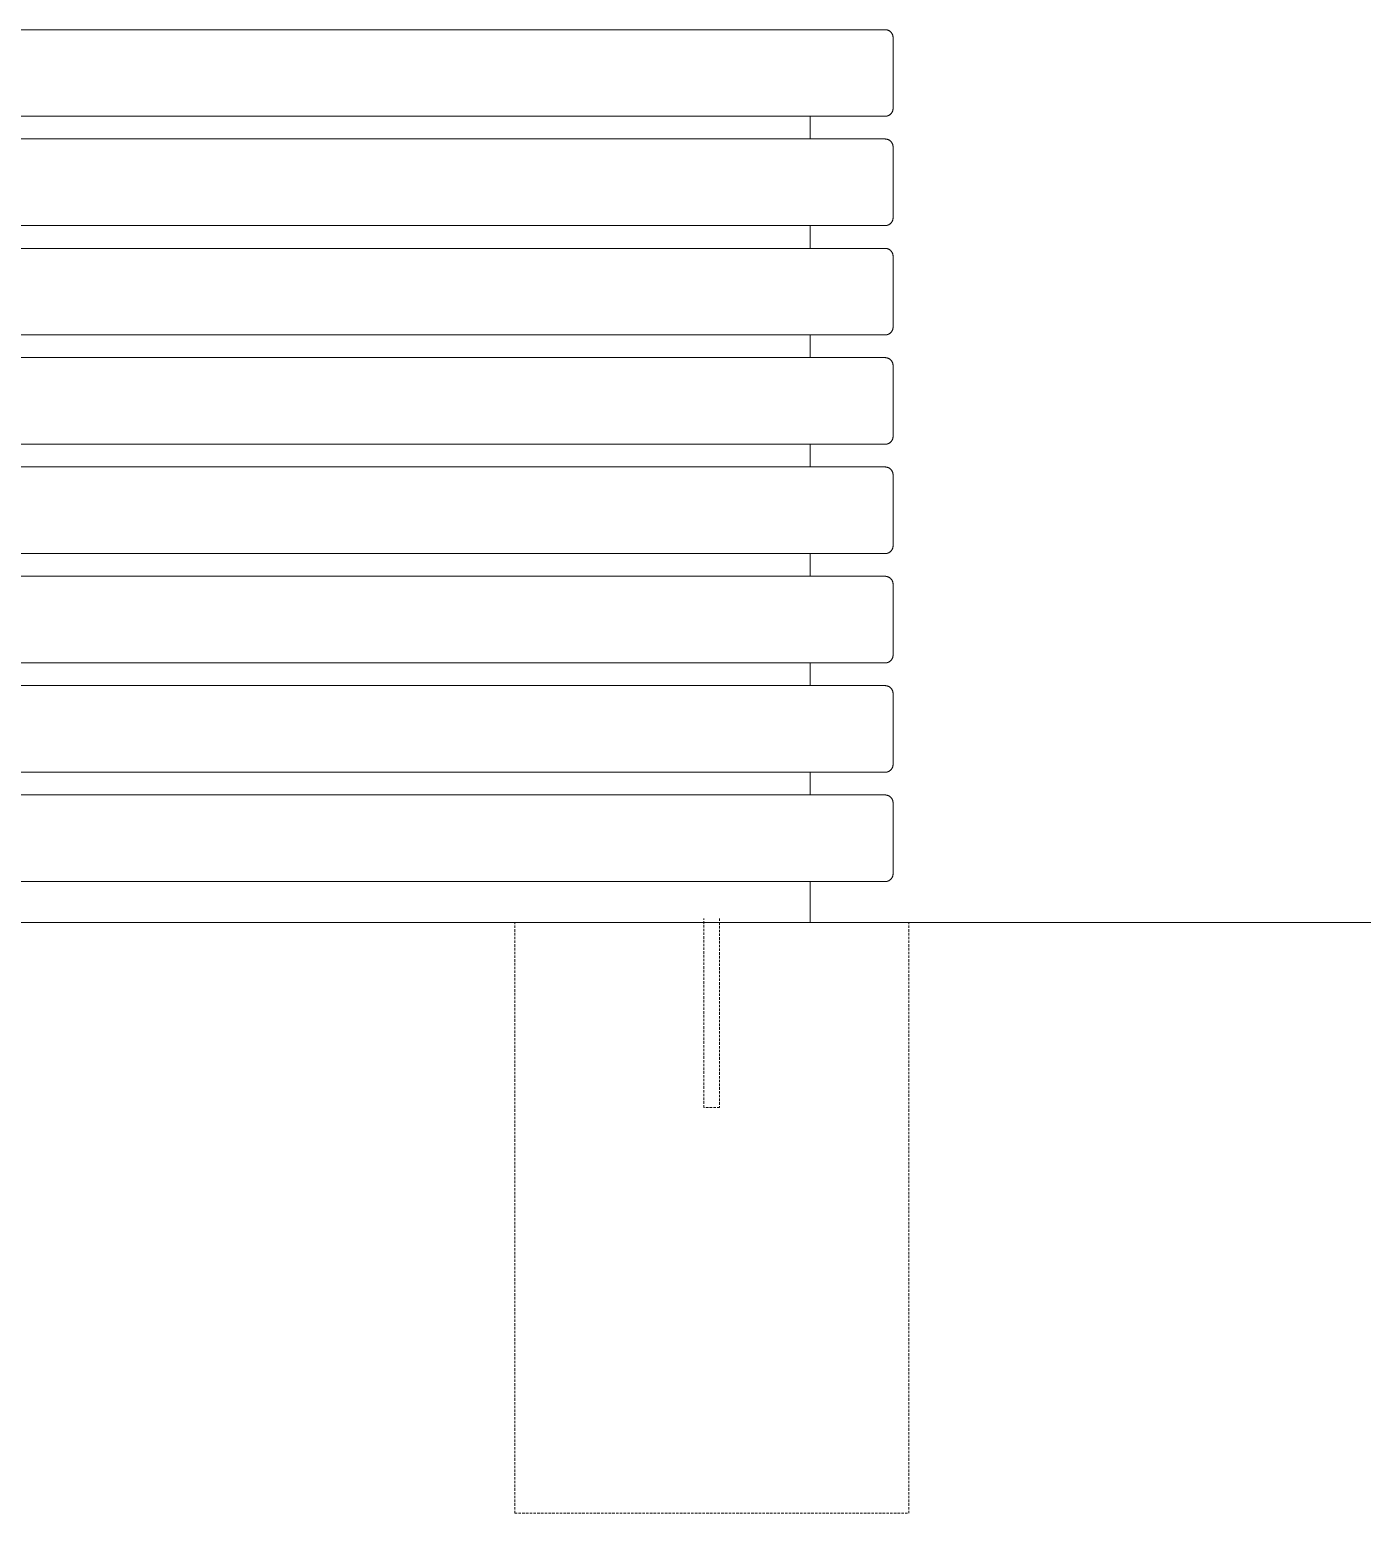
# Model space of a CAD drawing. Header units: millimetres. Extents: x -119 to 3638, y -51 to 1798.
# Drawn here: x 557 to 1233, y 1028 to 1781 of the extents above; entities that cross this region are included whole.
import ezdxf

# ---------------------------------------------------------------- set-up
doc = ezdxf.new("R2010")
doc.units = ezdxf.units.MM
doc.linetypes.add('HIDDEN', pattern=[1.905, 1.27, -0.635])
doc.layers.add('ZANO_R', color=7, linetype='Continuous', lineweight=0)
doc.layers.add('ZANO_R_przerywana', color=7, linetype='HIDDEN', lineweight=0)

msp = doc.modelspace()

# ---------------------------------------------------------------- linework, layer by layer
at = {"layer": 'ZANO_R'}
for p, q in [((-0.79, 1781.13), (991.21, 1781.13)), ((991.21, 1781.13), (991.35, 1781.13)), ((991.35, 1781.13), (991.48, 1781.12)), ((991.48, 1781.12), (991.62, 1781.11)), ((991.62, 1781.11), (991.76, 1781.09)), ((991.76, 1781.09), (991.89, 1781.07)), ((991.89, 1781.07), (992.02, 1781.05)), ((992.02, 1781.05), (992.16, 1781.02)), ((992.16, 1781.02), (992.29, 1780.98)), ((992.29, 1780.98), (992.42, 1780.94)), ((992.42, 1780.94), (992.55, 1780.9)), ((992.55, 1780.9), (992.68, 1780.85)), ((992.68, 1780.85), (992.8, 1780.8)), ((992.8, 1780.8), (992.93, 1780.74)), ((992.93, 1780.74), (993.05, 1780.68)), ((993.05, 1780.68), (993.17, 1780.62)), ((993.17, 1780.62), (993.29, 1780.55)), ((993.29, 1780.55), (993.4, 1780.47)), ((993.4, 1780.47), (993.52, 1780.4)), ((993.52, 1780.4), (993.63, 1780.32)), ((993.63, 1780.32), (993.73, 1780.23)), ((993.73, 1780.23), (993.84, 1780.14)), ((993.84, 1780.14), (993.94, 1780.05)), ((993.94, 1780.05), (994.04, 1779.96)), ((994.04, 1779.96), (994.13, 1779.86)), ((994.13, 1779.86), (994.23, 1779.76)), ((994.23, 1779.76), (994.31, 1779.65)), ((994.31, 1779.65), (994.4, 1779.55)), ((994.4, 1779.55), (994.48, 1779.44)), ((994.48, 1779.44), (994.56, 1779.32)), ((994.56, 1779.32), (994.63, 1779.21)), ((994.63, 1779.21), (994.7, 1779.09)), ((994.7, 1779.09), (994.76, 1778.97)), ((994.76, 1778.97), (994.82, 1778.85)), ((994.82, 1778.85), (994.88, 1778.72)), ((994.88, 1778.72), (994.93, 1778.6)), ((994.93, 1778.6), (994.98, 1778.47)), ((994.98, 1778.47), (995.02, 1778.34)), ((995.02, 1778.34), (995.06, 1778.21)), ((995.06, 1778.21), (995.1, 1778.08)), ((995.1, 1778.08), (995.13, 1777.94)), ((995.13, 1777.94), (995.15, 1777.81)), ((995.15, 1777.81), (995.17, 1777.67)), ((995.17, 1777.67), (995.19, 1777.54)), ((995.19, 1777.54), (995.2, 1777.4)), ((995.2, 1777.4), (995.21, 1777.27)), ((995.21, 1777.27), (995.21, 1777.13)), ((995.21, 1772.88), (995.21, 1777.13)), ((995.21, 1741.16), (995.21, 1772.88)), ((995.02, 1739.95), (994.98, 1739.82)), ((995.06, 1740.08), (995.02, 1739.95)), ((995.1, 1740.21), (995.06, 1740.08)), ((995.13, 1740.35), (995.1, 1740.21)), ((995.15, 1740.48), (995.13, 1740.35)), ((995.17, 1740.62), (995.15, 1740.48)), ((995.19, 1740.75), (995.17, 1740.62)), ((995.2, 1740.89), (995.19, 1740.75)), ((995.21, 1741.02), (995.2, 1740.89)), ((995.21, 1741.16), (995.21, 1741.02)), ((991.21, 1737.16), (-0.79, 1737.16)), ((953.21, 1725.63), (953.21, 1737.16)), ((991.35, 1737.16), (991.21, 1737.16)), ((991.48, 1737.17), (991.35, 1737.16)), ((991.62, 1737.18), (991.48, 1737.17)), ((991.76, 1737.2), (991.62, 1737.18)), ((991.89, 1737.22), (991.76, 1737.2)), ((992.02, 1737.24), (991.89, 1737.22)), ((992.16, 1737.27), (992.02, 1737.24)), ((992.29, 1737.31), (992.16, 1737.27)), ((992.42, 1737.35), (992.29, 1737.31)), ((992.55, 1737.39), (992.42, 1737.35)), ((992.68, 1737.44), (992.55, 1737.39)), ((992.8, 1737.49), (992.68, 1737.44)), ((992.93, 1737.55), (992.8, 1737.49)), ((993.05, 1737.61), (992.93, 1737.55)), ((993.17, 1737.67), (993.05, 1737.61)), ((993.29, 1737.74), (993.17, 1737.67)), ((993.4, 1737.82), (993.29, 1737.74)), ((993.52, 1737.89), (993.4, 1737.82)), ((993.63, 1737.97), (993.52, 1737.89)), ((993.73, 1738.06), (993.63, 1737.97)), ((993.84, 1738.14), (993.73, 1738.06)), ((993.94, 1738.24), (993.84, 1738.14)), ((994.04, 1738.33), (993.94, 1738.24)), ((994.13, 1738.43), (994.04, 1738.33)), ((994.23, 1738.53), (994.13, 1738.43)), ((994.31, 1738.64), (994.23, 1738.53)), ((994.4, 1738.74), (994.31, 1738.64)), ((994.48, 1738.85), (994.4, 1738.74)), ((994.56, 1738.97), (994.48, 1738.85)), ((994.63, 1739.08), (994.56, 1738.97)), ((994.7, 1739.2), (994.63, 1739.08)), ((994.76, 1739.32), (994.7, 1739.2)), ((994.82, 1739.44), (994.76, 1739.32)), ((994.88, 1739.57), (994.82, 1739.44)), ((994.93, 1739.69), (994.88, 1739.57)), ((994.98, 1739.82), (994.93, 1739.69)), ((-0.79, 1725.63), (991.21, 1725.63)), ((991.21, 1725.63), (991.35, 1725.62)), ((991.35, 1725.62), (991.48, 1725.62)), ((991.48, 1725.62), (991.62, 1725.61)), ((991.62, 1725.61), (991.76, 1725.59)), ((991.76, 1725.59), (991.89, 1725.57)), ((991.89, 1725.57), (992.02, 1725.54)), ((992.02, 1725.54), (992.16, 1725.51)), ((992.16, 1725.51), (992.29, 1725.48)), ((992.29, 1725.48), (992.42, 1725.44)), ((992.42, 1725.44), (992.55, 1725.4)), ((992.55, 1725.4), (992.68, 1725.35)), ((992.68, 1725.35), (992.8, 1725.3)), ((992.8, 1725.3), (992.93, 1725.24)), ((992.93, 1725.24), (993.05, 1725.18)), ((993.05, 1725.18), (993.17, 1725.11)), ((993.17, 1725.11), (993.29, 1725.04)), ((993.29, 1725.04), (993.4, 1724.97)), ((993.4, 1724.97), (993.52, 1724.9)), ((993.52, 1724.9), (993.63, 1724.81)), ((993.63, 1724.81), (993.73, 1724.73)), ((993.73, 1724.73), (993.84, 1724.64)), ((993.84, 1724.64), (993.94, 1724.55)), ((993.94, 1724.55), (994.04, 1724.46)), ((994.04, 1724.46), (994.13, 1724.36)), ((994.13, 1724.36), (994.23, 1724.26)), ((994.23, 1724.26), (994.31, 1724.15)), ((994.31, 1724.15), (994.4, 1724.04)), ((994.4, 1724.04), (994.48, 1723.93)), ((994.48, 1723.93), (994.56, 1723.82)), ((994.56, 1723.82), (994.63, 1723.71)), ((994.63, 1723.71), (994.7, 1723.59)), ((994.7, 1723.59), (994.76, 1723.47)), ((994.76, 1723.47), (994.82, 1723.35)), ((994.82, 1723.35), (994.88, 1723.22)), ((994.88, 1723.22), (994.93, 1723.09)), ((994.93, 1723.09), (994.98, 1722.97)), ((994.98, 1722.97), (995.02, 1722.84)), ((995.02, 1722.84), (995.06, 1722.71)), ((995.06, 1722.71), (995.1, 1722.57)), ((995.1, 1722.57), (995.13, 1722.44)), ((995.13, 1722.44), (995.15, 1722.31)), ((995.15, 1722.31), (995.17, 1722.17)), ((995.17, 1722.17), (995.19, 1722.04)), ((995.19, 1722.04), (995.2, 1721.9)), ((995.2, 1721.9), (995.21, 1721.76)), ((995.21, 1721.76), (995.21, 1721.63)), ((995.21, 1717.37), (995.21, 1721.63)), ((995.21, 1685.66), (995.21, 1717.37)), ((991.21, 1681.66), (-0.79, 1681.66)), ((953.21, 1670.12), (953.21, 1681.66)), ((991.35, 1681.66), (991.21, 1681.66)), ((991.48, 1681.67), (991.35, 1681.66)), ((991.62, 1681.68), (991.48, 1681.67)), ((991.76, 1681.69), (991.62, 1681.68)), ((991.89, 1681.72), (991.76, 1681.69)), ((992.02, 1681.74), (991.89, 1681.72)), ((992.16, 1681.77), (992.02, 1681.74)), ((992.29, 1681.81), (992.16, 1681.77)), ((992.42, 1681.84), (992.29, 1681.81)), ((992.55, 1681.89), (992.42, 1681.84)), ((992.68, 1681.94), (992.55, 1681.89)), ((992.8, 1681.99), (992.68, 1681.94)), ((992.93, 1682.04), (992.8, 1681.99)), ((993.05, 1682.11), (992.93, 1682.04)), ((993.17, 1682.17), (993.05, 1682.11)), ((993.29, 1682.24), (993.17, 1682.17)), ((993.4, 1682.31), (993.29, 1682.24)), ((993.52, 1682.39), (993.4, 1682.31)), ((993.63, 1682.47), (993.52, 1682.39)), ((993.73, 1682.55), (993.63, 1682.47)), ((993.84, 1682.64), (993.73, 1682.55)), ((993.94, 1682.73), (993.84, 1682.64)), ((994.04, 1682.83), (993.94, 1682.73)), ((994.13, 1682.93), (994.04, 1682.83)), ((994.23, 1683.03), (994.13, 1682.93)), ((994.31, 1683.13), (994.23, 1683.03)), ((994.4, 1683.24), (994.31, 1683.13)), ((994.48, 1683.35), (994.4, 1683.24)), ((994.56, 1683.46), (994.48, 1683.35)), ((994.63, 1683.58), (994.56, 1683.46)), ((994.7, 1683.7), (994.63, 1683.58)), ((994.76, 1683.82), (994.7, 1683.7)), ((994.82, 1683.94), (994.76, 1683.82)), ((994.88, 1684.06), (994.82, 1683.94)), ((994.93, 1684.19), (994.88, 1684.06)), ((994.98, 1684.32), (994.93, 1684.19)), ((995.02, 1684.45), (994.98, 1684.32)), ((995.06, 1684.58), (995.02, 1684.45)), ((995.1, 1684.71), (995.06, 1684.58)), ((995.13, 1684.84), (995.1, 1684.71)), ((995.15, 1684.98), (995.13, 1684.84)), ((995.17, 1685.11), (995.15, 1684.98)), ((995.19, 1685.25), (995.17, 1685.11)), ((995.2, 1685.38), (995.19, 1685.25)), ((995.21, 1685.52), (995.2, 1685.38)), ((995.21, 1685.66), (995.21, 1685.52)), ((-0.79, 1670.12), (991.21, 1670.12)), ((991.21, 1670.12), (991.35, 1670.12)), ((991.35, 1670.12), (991.48, 1670.12)), ((991.48, 1670.12), (991.62, 1670.1)), ((991.62, 1670.1), (991.76, 1670.09)), ((991.76, 1670.09), (991.89, 1670.07)), ((991.89, 1670.07), (992.02, 1670.04)), ((992.02, 1670.04), (992.16, 1670.01)), ((992.16, 1670.01), (992.29, 1669.98)), ((992.29, 1669.98), (992.42, 1669.94)), ((992.42, 1669.94), (992.55, 1669.89)), ((992.55, 1669.89), (992.68, 1669.85)), ((992.68, 1669.85), (992.8, 1669.79)), ((992.8, 1669.79), (992.93, 1669.74)), ((992.93, 1669.74), (993.05, 1669.68)), ((993.05, 1669.68), (993.17, 1669.61)), ((993.17, 1669.61), (993.29, 1669.54)), ((993.29, 1669.54), (993.4, 1669.47)), ((993.4, 1669.47), (993.52, 1669.39)), ((993.52, 1669.39), (993.63, 1669.31)), ((993.63, 1669.31), (993.73, 1669.23)), ((993.73, 1669.23), (993.84, 1669.14)), ((993.84, 1669.14), (993.94, 1669.05)), ((993.94, 1669.05), (994.04, 1668.95)), ((994.04, 1668.95), (994.13, 1668.85)), ((994.13, 1668.85), (994.23, 1668.75)), ((994.23, 1668.75), (994.31, 1668.65)), ((994.31, 1668.65), (994.4, 1668.54)), ((994.4, 1668.54), (994.48, 1668.43)), ((994.48, 1668.43), (994.56, 1668.32)), ((994.56, 1668.32), (994.63, 1668.2)), ((994.63, 1668.2), (994.7, 1668.08)), ((994.7, 1668.08), (994.76, 1667.96)), ((994.76, 1667.96), (994.82, 1667.84)), ((994.82, 1667.84), (994.88, 1667.72)), ((994.88, 1667.72), (994.93, 1667.59)), ((994.93, 1667.59), (994.98, 1667.46)), ((994.98, 1667.46), (995.02, 1667.33)), ((995.02, 1667.33), (995.06, 1667.2)), ((995.06, 1667.2), (995.1, 1667.07)), ((995.1, 1667.07), (995.13, 1666.94)), ((995.13, 1666.94), (995.15, 1666.8)), ((995.15, 1666.8), (995.17, 1666.67)), ((995.17, 1666.67), (995.19, 1666.53)), ((995.19, 1666.53), (995.2, 1666.4)), ((995.2, 1666.4), (995.21, 1666.26)), ((995.21, 1666.26), (995.21, 1666.12)), ((995.21, 1661.87), (995.21, 1666.12)), ((995.21, 1630.15), (995.21, 1661.87)), ((993.63, 1626.97), (993.52, 1626.89)), ((993.73, 1627.05), (993.63, 1626.97)), ((993.84, 1627.14), (993.73, 1627.05)), ((993.94, 1627.23), (993.84, 1627.14)), ((994.04, 1627.33), (993.94, 1627.23)), ((994.13, 1627.42), (994.04, 1627.33)), ((994.23, 1627.53), (994.13, 1627.42)), ((994.31, 1627.63), (994.23, 1627.53)), ((994.4, 1627.74), (994.31, 1627.63)), ((994.48, 1627.85), (994.4, 1627.74)), ((994.56, 1627.96), (994.48, 1627.85)), ((994.63, 1628.08), (994.56, 1627.96)), ((994.7, 1628.19), (994.63, 1628.08)), ((994.76, 1628.31), (994.7, 1628.19)), ((994.82, 1628.44), (994.76, 1628.31)), ((994.88, 1628.56), (994.82, 1628.44)), ((994.93, 1628.69), (994.88, 1628.56)), ((994.98, 1628.81), (994.93, 1628.69)), ((995.02, 1628.94), (994.98, 1628.81)), ((995.06, 1629.07), (995.02, 1628.94)), ((995.1, 1629.21), (995.06, 1629.07)), ((995.13, 1629.34), (995.1, 1629.21)), ((995.15, 1629.47), (995.13, 1629.34)), ((995.17, 1629.61), (995.15, 1629.47)), ((995.19, 1629.75), (995.17, 1629.61)), ((995.2, 1629.88), (995.19, 1629.75)), ((995.21, 1630.02), (995.2, 1629.88)), ((995.21, 1630.15), (995.21, 1630.02)), ((991.21, 1626.15), (-0.79, 1626.15)), ((953.21, 1614.62), (953.21, 1626.15)), ((991.35, 1626.16), (991.21, 1626.15)), ((991.48, 1626.16), (991.35, 1626.16)), ((991.62, 1626.18), (991.48, 1626.16)), ((991.76, 1626.19), (991.62, 1626.18)), ((991.89, 1626.21), (991.76, 1626.19)), ((992.02, 1626.24), (991.89, 1626.21)), ((992.16, 1626.27), (992.02, 1626.24)), ((992.29, 1626.3), (992.16, 1626.27)), ((992.42, 1626.34), (992.29, 1626.3)), ((992.55, 1626.39), (992.42, 1626.34)), ((992.68, 1626.43), (992.55, 1626.39)), ((992.8, 1626.49), (992.68, 1626.43)), ((992.93, 1626.54), (992.8, 1626.49)), ((993.05, 1626.6), (992.93, 1626.54)), ((993.17, 1626.67), (993.05, 1626.6)), ((993.29, 1626.74), (993.17, 1626.67)), ((993.4, 1626.81), (993.29, 1626.74)), ((993.52, 1626.89), (993.4, 1626.81)), ((-0.79, 1614.62), (991.21, 1614.62)), ((991.21, 1614.62), (991.35, 1614.62)), ((991.35, 1614.62), (991.48, 1614.61)), ((991.48, 1614.61), (991.62, 1614.6)), ((991.62, 1614.6), (991.76, 1614.58)), ((991.76, 1614.58), (991.89, 1614.56)), ((991.89, 1614.56), (992.02, 1614.54)), ((992.02, 1614.54), (992.16, 1614.51)), ((992.16, 1614.51), (992.29, 1614.47)), ((992.29, 1614.47), (992.42, 1614.43)), ((992.42, 1614.43), (992.55, 1614.39)), ((992.55, 1614.39), (992.68, 1614.34)), ((992.68, 1614.34), (992.8, 1614.29)), ((992.8, 1614.29), (992.93, 1614.23)), ((992.93, 1614.23), (993.05, 1614.17)), ((993.05, 1614.17), (993.17, 1614.11)), ((993.17, 1614.11), (993.29, 1614.04)), ((993.29, 1614.04), (993.4, 1613.97)), ((993.4, 1613.97), (993.52, 1613.89)), ((993.52, 1613.89), (993.63, 1613.81)), ((993.63, 1613.81), (993.73, 1613.72)), ((993.73, 1613.72), (993.84, 1613.64)), ((993.84, 1613.64), (993.94, 1613.54)), ((993.94, 1613.54), (994.04, 1613.45)), ((994.04, 1613.45), (994.13, 1613.35)), ((994.13, 1613.35), (994.23, 1613.25)), ((994.23, 1613.25), (994.31, 1613.15)), ((994.31, 1613.15), (994.4, 1613.04)), ((994.4, 1613.04), (994.48, 1612.93)), ((994.48, 1612.93), (994.56, 1612.82)), ((994.56, 1612.82), (994.63, 1612.7)), ((994.63, 1612.7), (994.7, 1612.58)), ((994.7, 1612.58), (994.76, 1612.46)), ((994.76, 1612.46), (994.82, 1612.34)), ((994.82, 1612.34), (994.88, 1612.22)), ((994.88, 1612.22), (994.93, 1612.09)), ((994.93, 1612.09), (994.98, 1611.96)), ((994.98, 1611.96), (995.02, 1611.83)), ((995.02, 1611.83), (995.06, 1611.7)), ((995.06, 1611.7), (995.1, 1611.57)), ((995.1, 1611.57), (995.13, 1611.44)), ((995.13, 1611.44), (995.15, 1611.3)), ((995.15, 1611.3), (995.17, 1611.17)), ((995.17, 1611.17), (995.19, 1611.03)), ((995.19, 1611.03), (995.2, 1610.89)), ((995.2, 1610.89), (995.21, 1610.76)), ((995.21, 1610.76), (995.21, 1610.62)), ((995.21, 1606.37), (995.21, 1610.62)), ((995.21, 1574.65), (995.21, 1606.37)), ((995.19, 1574.24), (995.17, 1574.11)), ((995.2, 1574.38), (995.19, 1574.24)), ((995.21, 1574.51), (995.2, 1574.38)), ((995.21, 1574.65), (995.21, 1574.51)), ((991.21, 1570.65), (-0.79, 1570.65)), ((953.21, 1559.12), (953.21, 1570.65)), ((991.35, 1570.65), (991.21, 1570.65)), ((991.48, 1570.66), (991.35, 1570.65)), ((991.62, 1570.67), (991.48, 1570.66)), ((991.76, 1570.69), (991.62, 1570.67)), ((991.89, 1570.71), (991.76, 1570.69)), ((992.02, 1570.73), (991.89, 1570.71)), ((992.16, 1570.76), (992.02, 1570.73)), ((992.29, 1570.8), (992.16, 1570.76)), ((992.42, 1570.84), (992.29, 1570.8)), ((992.55, 1570.88), (992.42, 1570.84)), ((992.68, 1570.93), (992.55, 1570.88)), ((992.8, 1570.98), (992.68, 1570.93)), ((992.93, 1571.04), (992.8, 1570.98)), ((993.05, 1571.1), (992.93, 1571.04)), ((993.17, 1571.16), (993.05, 1571.1)), ((993.29, 1571.23), (993.17, 1571.16)), ((993.4, 1571.31), (993.29, 1571.23)), ((993.52, 1571.38), (993.4, 1571.31)), ((993.63, 1571.46), (993.52, 1571.38)), ((993.73, 1571.55), (993.63, 1571.46)), ((993.84, 1571.64), (993.73, 1571.55)), ((993.94, 1571.73), (993.84, 1571.64)), ((994.04, 1571.82), (993.94, 1571.73)), ((994.13, 1571.92), (994.04, 1571.82)), ((994.23, 1572.02), (994.13, 1571.92)), ((994.31, 1572.13), (994.23, 1572.02)), ((994.4, 1572.23), (994.31, 1572.13)), ((994.48, 1572.34), (994.4, 1572.23)), ((994.56, 1572.46), (994.48, 1572.34)), ((994.63, 1572.57), (994.56, 1572.46)), ((994.7, 1572.69), (994.63, 1572.57)), ((994.76, 1572.81), (994.7, 1572.69)), ((994.82, 1572.93), (994.76, 1572.81)), ((994.88, 1573.06), (994.82, 1572.93)), ((994.93, 1573.18), (994.88, 1573.06)), ((994.98, 1573.31), (994.93, 1573.18)), ((995.02, 1573.44), (994.98, 1573.31)), ((995.06, 1573.57), (995.02, 1573.44)), ((995.1, 1573.7), (995.06, 1573.57)), ((995.13, 1573.84), (995.1, 1573.7)), ((995.15, 1573.97), (995.13, 1573.84)), ((995.17, 1574.11), (995.15, 1573.97)), ((-0.79, 1559.12), (991.21, 1559.12)), ((991.21, 1559.12), (991.35, 1559.12)), ((991.35, 1559.12), (991.48, 1559.11)), ((991.48, 1559.11), (991.62, 1559.1)), ((991.62, 1559.1), (991.76, 1559.08)), ((991.76, 1559.08), (991.89, 1559.06)), ((991.89, 1559.06), (992.02, 1559.03)), ((992.02, 1559.03), (992.16, 1559)), ((992.16, 1559), (992.29, 1558.97)), ((992.29, 1558.97), (992.42, 1558.93)), ((992.42, 1558.93), (992.55, 1558.89)), ((992.55, 1558.89), (992.68, 1558.84)), ((992.68, 1558.84), (992.8, 1558.79)), ((992.8, 1558.79), (992.93, 1558.73)), ((992.93, 1558.73), (993.05, 1558.67)), ((993.05, 1558.67), (993.17, 1558.61)), ((993.17, 1558.61), (993.29, 1558.54)), ((993.29, 1558.54), (993.4, 1558.46)), ((993.4, 1558.46), (993.52, 1558.39)), ((993.52, 1558.39), (993.63, 1558.31)), ((993.63, 1558.31), (993.73, 1558.22)), ((993.73, 1558.22), (993.84, 1558.13)), ((993.84, 1558.13), (993.94, 1558.04)), ((993.94, 1558.04), (994.04, 1557.95)), ((994.04, 1557.95), (994.13, 1557.85)), ((994.13, 1557.85), (994.23, 1557.75)), ((994.23, 1557.75), (994.31, 1557.64)), ((994.31, 1557.64), (994.4, 1557.54)), ((994.4, 1557.54), (994.48, 1557.43)), ((994.48, 1557.43), (994.56, 1557.31)), ((994.56, 1557.31), (994.63, 1557.2)), ((994.63, 1557.2), (994.7, 1557.08)), ((994.7, 1557.08), (994.76, 1556.96)), ((994.76, 1556.96), (994.82, 1556.84)), ((994.82, 1556.84), (994.88, 1556.71)), ((994.88, 1556.71), (994.93, 1556.59)), ((994.93, 1556.59), (994.98, 1556.46)), ((994.98, 1556.46), (995.02, 1556.33)), ((995.02, 1556.33), (995.06, 1556.2)), ((995.06, 1556.2), (995.1, 1556.07)), ((995.1, 1556.07), (995.13, 1555.93)), ((995.13, 1555.93), (995.15, 1555.8)), ((995.15, 1555.8), (995.17, 1555.66)), ((995.17, 1555.66), (995.19, 1555.53)), ((995.19, 1555.53), (995.2, 1555.39)), ((995.2, 1555.39), (995.21, 1555.26)), ((995.21, 1555.26), (995.21, 1555.12)), ((995.21, 1550.86), (995.21, 1555.12)), ((995.21, 1519.15), (995.21, 1550.86)), ((991.21, 1515.15), (-0.79, 1515.15)), ((953.21, 1503.62), (953.21, 1515.15)), ((991.35, 1515.15), (991.21, 1515.15)), ((991.48, 1515.16), (991.35, 1515.15)), ((991.62, 1515.17), (991.48, 1515.16)), ((991.76, 1515.19), (991.62, 1515.17)), ((991.89, 1515.21), (991.76, 1515.19)), ((992.02, 1515.23), (991.89, 1515.21)), ((992.16, 1515.26), (992.02, 1515.23)), ((992.29, 1515.3), (992.16, 1515.26)), ((992.42, 1515.34), (992.29, 1515.3)), ((992.55, 1515.38), (992.42, 1515.34)), ((992.68, 1515.43), (992.55, 1515.38)), ((992.8, 1515.48), (992.68, 1515.43)), ((992.93, 1515.54), (992.8, 1515.48)), ((993.05, 1515.6), (992.93, 1515.54)), ((993.17, 1515.66), (993.05, 1515.6)), ((993.29, 1515.73), (993.17, 1515.66)), ((993.4, 1515.8), (993.29, 1515.73)), ((993.52, 1515.88), (993.4, 1515.8)), ((993.63, 1515.96), (993.52, 1515.88)), ((993.73, 1516.05), (993.63, 1515.96)), ((993.84, 1516.13), (993.73, 1516.05)), ((993.94, 1516.22), (993.84, 1516.13)), ((994.04, 1516.32), (993.94, 1516.22)), ((994.13, 1516.42), (994.04, 1516.32)), ((994.23, 1516.52), (994.13, 1516.42)), ((994.31, 1516.62), (994.23, 1516.52)), ((994.4, 1516.73), (994.31, 1516.62)), ((994.48, 1516.84), (994.4, 1516.73)), ((994.56, 1516.95), (994.48, 1516.84)), ((994.63, 1517.07), (994.56, 1516.95)), ((994.7, 1517.19), (994.63, 1517.07)), ((994.76, 1517.31), (994.7, 1517.19)), ((994.82, 1517.43), (994.76, 1517.31)), ((994.88, 1517.55), (994.82, 1517.43)), ((994.93, 1517.68), (994.88, 1517.55)), ((994.98, 1517.81), (994.93, 1517.68)), ((995.02, 1517.94), (994.98, 1517.81)), ((995.06, 1518.07), (995.02, 1517.94)), ((995.1, 1518.2), (995.06, 1518.07)), ((995.13, 1518.33), (995.1, 1518.2)), ((995.15, 1518.47), (995.13, 1518.33)), ((995.17, 1518.6), (995.15, 1518.47)), ((995.19, 1518.74), (995.17, 1518.6)), ((995.2, 1518.88), (995.19, 1518.74)), ((995.21, 1519.01), (995.2, 1518.88)), ((995.21, 1519.15), (995.21, 1519.01)), ((-0.79, 1503.62), (991.21, 1503.62)), ((991.21, 1503.62), (991.35, 1503.61)), ((991.35, 1503.61), (991.48, 1503.61)), ((991.48, 1503.61), (991.62, 1503.59)), ((991.62, 1503.59), (991.76, 1503.58)), ((991.76, 1503.58), (991.89, 1503.56)), ((991.89, 1503.56), (992.02, 1503.53)), ((992.02, 1503.53), (992.16, 1503.5)), ((992.16, 1503.5), (992.29, 1503.47)), ((992.29, 1503.47), (992.42, 1503.43)), ((992.42, 1503.43), (992.55, 1503.38)), ((992.55, 1503.38), (992.68, 1503.34)), ((992.68, 1503.34), (992.8, 1503.28)), ((992.8, 1503.28), (992.93, 1503.23)), ((992.93, 1503.23), (993.05, 1503.17)), ((993.05, 1503.17), (993.17, 1503.1)), ((993.17, 1503.1), (993.29, 1503.03)), ((993.29, 1503.03), (993.4, 1502.96)), ((993.4, 1502.96), (993.52, 1502.88)), ((993.52, 1502.88), (993.63, 1502.8)), ((993.63, 1502.8), (993.73, 1502.72)), ((993.73, 1502.72), (993.84, 1502.63)), ((993.84, 1502.63), (993.94, 1502.54)), ((993.94, 1502.54), (994.04, 1502.44)), ((994.04, 1502.44), (994.13, 1502.35)), ((994.13, 1502.35), (994.23, 1502.24)), ((994.23, 1502.24), (994.31, 1502.14)), ((994.31, 1502.14), (994.4, 1502.03)), ((994.4, 1502.03), (994.48, 1501.92)), ((994.48, 1501.92), (994.56, 1501.81)), ((994.56, 1501.81), (994.63, 1501.69)), ((994.63, 1501.69), (994.7, 1501.58)), ((994.7, 1501.58), (994.76, 1501.46)), ((994.76, 1501.46), (994.82, 1501.33)), ((994.82, 1501.33), (994.88, 1501.21)), ((994.88, 1501.21), (994.93, 1501.08)), ((994.93, 1501.08), (994.98, 1500.96)), ((994.98, 1500.96), (995.02, 1500.83)), ((995.02, 1500.83), (995.06, 1500.69)), ((995.06, 1500.69), (995.1, 1500.56)), ((995.1, 1500.56), (995.13, 1500.43)), ((995.13, 1500.43), (995.15, 1500.3)), ((995.15, 1500.3), (995.17, 1500.16)), ((995.17, 1500.16), (995.19, 1500.02)), ((995.19, 1500.02), (995.2, 1499.89)), ((995.2, 1499.89), (995.21, 1499.75)), ((995.21, 1499.75), (995.21, 1499.62)), ((995.21, 1495.36), (995.21, 1499.62)), ((995.21, 1463.65), (995.21, 1495.36)), ((994.4, 1461.23), (994.31, 1461.12)), ((994.48, 1461.34), (994.4, 1461.23)), ((994.56, 1461.45), (994.48, 1461.34)), ((994.63, 1461.57), (994.56, 1461.45)), ((994.7, 1461.68), (994.63, 1461.57)), ((994.76, 1461.81), (994.7, 1461.68)), ((994.82, 1461.93), (994.76, 1461.81)), ((994.88, 1462.05), (994.82, 1461.93)), ((994.93, 1462.18), (994.88, 1462.05)), ((994.98, 1462.31), (994.93, 1462.18)), ((995.02, 1462.44), (994.98, 1462.31)), ((995.06, 1462.57), (995.02, 1462.44)), ((995.1, 1462.7), (995.06, 1462.57)), ((995.13, 1462.83), (995.1, 1462.7)), ((995.15, 1462.97), (995.13, 1462.83)), ((995.17, 1463.1), (995.15, 1462.97)), ((995.19, 1463.24), (995.17, 1463.1)), ((995.2, 1463.37), (995.19, 1463.24)), ((995.21, 1463.51), (995.2, 1463.37)), ((995.21, 1463.65), (995.21, 1463.51)), ((991.21, 1459.65), (-0.79, 1459.65)), ((953.21, 1448.11), (953.21, 1459.65)), ((991.35, 1459.65), (991.21, 1459.65)), ((991.48, 1459.65), (991.35, 1459.65)), ((991.62, 1459.67), (991.48, 1459.65)), ((991.76, 1459.68), (991.62, 1459.67)), ((991.89, 1459.7), (991.76, 1459.68)), ((992.02, 1459.73), (991.89, 1459.7)), ((992.16, 1459.76), (992.02, 1459.73)), ((992.29, 1459.79), (992.16, 1459.76)), ((992.42, 1459.83), (992.29, 1459.79)), ((992.55, 1459.88), (992.42, 1459.83)), ((992.68, 1459.92), (992.55, 1459.88)), ((992.8, 1459.98), (992.68, 1459.92)), ((992.93, 1460.03), (992.8, 1459.98)), ((993.05, 1460.09), (992.93, 1460.03)), ((993.17, 1460.16), (993.05, 1460.09)), ((993.29, 1460.23), (993.17, 1460.16)), ((993.4, 1460.3), (993.29, 1460.23)), ((993.52, 1460.38), (993.4, 1460.3)), ((993.63, 1460.46), (993.52, 1460.38)), ((993.73, 1460.54), (993.63, 1460.46)), ((993.84, 1460.63), (993.73, 1460.54)), ((993.94, 1460.72), (993.84, 1460.63)), ((994.04, 1460.82), (993.94, 1460.72)), ((994.13, 1460.92), (994.04, 1460.82)), ((994.23, 1461.02), (994.13, 1460.92)), ((994.31, 1461.12), (994.23, 1461.02)), ((-0.79, 1448.11), (991.21, 1448.11)), ((991.21, 1448.11), (991.35, 1448.11)), ((991.35, 1448.11), (991.48, 1448.1)), ((991.48, 1448.1), (991.62, 1448.09)), ((991.62, 1448.09), (991.76, 1448.08)), ((991.76, 1448.08), (991.89, 1448.05)), ((991.89, 1448.05), (992.02, 1448.03)), ((992.02, 1448.03), (992.16, 1448)), ((992.16, 1448), (992.29, 1447.96)), ((992.29, 1447.96), (992.42, 1447.93)), ((992.42, 1447.93), (992.55, 1447.88)), ((992.55, 1447.88), (992.68, 1447.83)), ((992.68, 1447.83), (992.8, 1447.78)), ((992.8, 1447.78), (992.93, 1447.73)), ((992.93, 1447.73), (993.05, 1447.66)), ((993.05, 1447.66), (993.17, 1447.6)), ((993.17, 1447.6), (993.29, 1447.53)), ((993.29, 1447.53), (993.4, 1447.46)), ((993.4, 1447.46), (993.52, 1447.38)), ((993.52, 1447.38), (993.63, 1447.3)), ((993.63, 1447.3), (993.73, 1447.22)), ((993.73, 1447.22), (993.84, 1447.13)), ((993.84, 1447.13), (993.94, 1447.04)), ((993.94, 1447.04), (994.04, 1446.94)), ((994.04, 1446.94), (994.13, 1446.84)), ((994.13, 1446.84), (994.23, 1446.74)), ((994.23, 1446.74), (994.31, 1446.64)), ((994.31, 1446.64), (994.4, 1446.53)), ((994.4, 1446.53), (994.48, 1446.42)), ((994.48, 1446.42), (994.56, 1446.31)), ((994.56, 1446.31), (994.63, 1446.19)), ((994.63, 1446.19), (994.7, 1446.07)), ((994.7, 1446.07), (994.76, 1445.95)), ((994.76, 1445.95), (994.82, 1445.83)), ((994.82, 1445.83), (994.88, 1445.71)), ((994.88, 1445.71), (994.93, 1445.58)), ((994.93, 1445.58), (994.98, 1445.45)), ((994.98, 1445.45), (995.02, 1445.32)), ((995.02, 1445.32), (995.06, 1445.19)), ((995.06, 1445.19), (995.1, 1445.06)), ((995.1, 1445.06), (995.13, 1444.93)), ((995.13, 1444.93), (995.15, 1444.79)), ((995.15, 1444.79), (995.17, 1444.66)), ((995.17, 1444.66), (995.19, 1444.52)), ((995.19, 1444.52), (995.2, 1444.39)), ((995.2, 1444.39), (995.21, 1444.25)), ((995.21, 1444.25), (995.21, 1444.11)), ((995.21, 1439.86), (995.21, 1444.11)), ((995.21, 1408.14), (995.21, 1439.86)), ((991.21, 1404.14), (-0.79, 1404.14)), ((953.21, 1392.61), (953.21, 1404.14)), ((991.35, 1404.14), (991.21, 1404.14)), ((991.48, 1404.15), (991.35, 1404.14)), ((991.62, 1404.16), (991.48, 1404.15)), ((991.76, 1404.18), (991.62, 1404.16)), ((991.89, 1404.2), (991.76, 1404.18)), ((992.02, 1404.23), (991.89, 1404.2)), ((992.16, 1404.26), (992.02, 1404.23)), ((992.29, 1404.29), (992.16, 1404.26)), ((992.42, 1404.33), (992.29, 1404.29)), ((992.55, 1404.37), (992.42, 1404.33)), ((992.68, 1404.42), (992.55, 1404.37)), ((992.8, 1404.47), (992.68, 1404.42)), ((992.93, 1404.53), (992.8, 1404.47)), ((993.05, 1404.59), (992.93, 1404.53)), ((993.17, 1404.66), (993.05, 1404.59)), ((993.29, 1404.72), (993.17, 1404.66)), ((993.4, 1404.8), (993.29, 1404.72)), ((993.52, 1404.87), (993.4, 1404.8)), ((993.63, 1404.96), (993.52, 1404.87)), ((993.73, 1405.04), (993.63, 1404.96)), ((993.84, 1405.13), (993.73, 1405.04)), ((993.94, 1405.22), (993.84, 1405.13)), ((994.04, 1405.31), (993.94, 1405.22)), ((994.13, 1405.41), (994.04, 1405.31)), ((994.23, 1405.51), (994.13, 1405.41)), ((994.31, 1405.62), (994.23, 1405.51)), ((994.4, 1405.73), (994.31, 1405.62)), ((994.48, 1405.84), (994.4, 1405.73)), ((994.56, 1405.95), (994.48, 1405.84)), ((994.63, 1406.06), (994.56, 1405.95)), ((994.7, 1406.18), (994.63, 1406.06)), ((994.76, 1406.3), (994.7, 1406.18)), ((994.82, 1406.42), (994.76, 1406.3)), ((994.88, 1406.55), (994.82, 1406.42)), ((994.93, 1406.68), (994.88, 1406.55)), ((994.98, 1406.8), (994.93, 1406.68)), ((995.02, 1406.93), (994.98, 1406.8)), ((995.06, 1407.06), (995.02, 1406.93)), ((995.1, 1407.2), (995.06, 1407.06)), ((995.13, 1407.33), (995.1, 1407.2)), ((995.15, 1407.46), (995.13, 1407.33)), ((995.17, 1407.6), (995.15, 1407.46)), ((995.19, 1407.73), (995.17, 1407.6)), ((995.2, 1407.87), (995.19, 1407.73)), ((995.21, 1408.01), (995.2, 1407.87)), ((995.21, 1408.14), (995.21, 1408.01)), ((-0.79, 1392.61), (991.21, 1392.61)), ((991.21, 1392.61), (991.35, 1392.61)), ((991.35, 1392.61), (991.48, 1392.6)), ((991.48, 1392.6), (991.62, 1392.59)), ((991.62, 1392.59), (991.76, 1392.57)), ((991.76, 1392.57), (991.89, 1392.55)), ((991.89, 1392.55), (992.02, 1392.53)), ((992.02, 1392.53), (992.16, 1392.5)), ((992.16, 1392.5), (992.29, 1392.46)), ((992.29, 1392.46), (992.42, 1392.42)), ((992.42, 1392.42), (992.55, 1392.38)), ((992.55, 1392.38), (992.68, 1392.33)), ((992.68, 1392.33), (992.8, 1392.28)), ((992.8, 1392.28), (992.93, 1392.22)), ((992.93, 1392.22), (993.05, 1392.16)), ((993.05, 1392.16), (993.17, 1392.1)), ((993.17, 1392.1), (993.29, 1392.03)), ((993.29, 1392.03), (993.4, 1391.95)), ((993.4, 1391.95), (993.52, 1391.88)), ((993.52, 1391.88), (993.63, 1391.8)), ((993.63, 1391.8), (993.73, 1391.71)), ((993.73, 1391.71), (993.84, 1391.62)), ((993.84, 1391.62), (993.94, 1391.53)), ((993.94, 1391.53), (994.04, 1391.44)), ((994.04, 1391.44), (994.13, 1391.34)), ((994.13, 1391.34), (994.23, 1391.24)), ((994.23, 1391.24), (994.31, 1391.13)), ((994.31, 1391.13), (994.4, 1391.03)), ((994.4, 1391.03), (994.48, 1390.92)), ((994.48, 1390.92), (994.56, 1390.8)), ((994.56, 1390.8), (994.63, 1390.69)), ((994.63, 1390.69), (994.7, 1390.57)), ((994.7, 1390.57), (994.76, 1390.45)), ((994.76, 1390.45), (994.82, 1390.33)), ((994.82, 1390.33), (994.88, 1390.2)), ((994.88, 1390.2), (994.93, 1390.08)), ((994.93, 1390.08), (994.98, 1389.95)), ((994.98, 1389.95), (995.02, 1389.82)), ((995.02, 1389.82), (995.06, 1389.69)), ((995.06, 1389.69), (995.1, 1389.56)), ((995.1, 1389.56), (995.13, 1389.42)), ((995.13, 1389.42), (995.15, 1389.29)), ((995.15, 1389.29), (995.17, 1389.15)), ((995.17, 1389.15), (995.19, 1389.02)), ((995.19, 1389.02), (995.2, 1388.88)), ((995.2, 1388.88), (995.21, 1388.75)), ((995.21, 1388.75), (995.21, 1388.61)), ((995.21, 1384.36), (995.21, 1388.61)), ((995.21, 1352.64), (995.21, 1384.36)), ((991.21, 1348.64), (-0.79, 1348.64)), ((953.21, 1331.22), (953.21, 1348.64)), ((991.35, 1348.64), (991.21, 1348.64)), ((991.48, 1348.65), (991.35, 1348.64)), ((991.62, 1348.66), (991.48, 1348.65)), ((991.76, 1348.68), (991.62, 1348.66)), ((991.89, 1348.7), (991.76, 1348.68)), ((992.02, 1348.72), (991.89, 1348.7)), ((992.16, 1348.75), (992.02, 1348.72)), ((992.29, 1348.79), (992.16, 1348.75)), ((992.42, 1348.83), (992.29, 1348.79)), ((992.55, 1348.87), (992.42, 1348.83)), ((992.68, 1348.92), (992.55, 1348.87)), ((992.8, 1348.97), (992.68, 1348.92)), ((992.93, 1349.03), (992.8, 1348.97)), ((993.05, 1349.09), (992.93, 1349.03)), ((993.17, 1349.15), (993.05, 1349.09)), ((993.29, 1349.22), (993.17, 1349.15)), ((993.4, 1349.29), (993.29, 1349.22)), ((993.52, 1349.37), (993.4, 1349.29)), ((993.63, 1349.45), (993.52, 1349.37)), ((993.73, 1349.54), (993.63, 1349.45)), ((993.84, 1349.62), (993.73, 1349.54)), ((993.94, 1349.72), (993.84, 1349.62)), ((994.04, 1349.81), (993.94, 1349.72)), ((994.13, 1349.91), (994.04, 1349.81)), ((994.23, 1350.01), (994.13, 1349.91)), ((994.31, 1350.12), (994.23, 1350.01)), ((994.4, 1350.22), (994.31, 1350.12)), ((994.48, 1350.33), (994.4, 1350.22)), ((994.56, 1350.45), (994.48, 1350.33)), ((994.63, 1350.56), (994.56, 1350.45)), ((994.7, 1350.68), (994.63, 1350.56)), ((994.76, 1350.8), (994.7, 1350.68)), ((994.82, 1350.92), (994.76, 1350.8)), ((994.88, 1351.05), (994.82, 1350.92)), ((994.93, 1351.17), (994.88, 1351.05)), ((994.98, 1351.3), (994.93, 1351.17)), ((995.02, 1351.43), (994.98, 1351.3)), ((995.06, 1351.56), (995.02, 1351.43)), ((995.1, 1351.69), (995.06, 1351.56)), ((995.13, 1351.83), (995.1, 1351.69)), ((995.15, 1351.96), (995.13, 1351.83)), ((995.17, 1352.09), (995.15, 1351.96)), ((995.19, 1352.23), (995.17, 1352.09)), ((995.2, 1352.37), (995.19, 1352.23)), ((995.21, 1352.5), (995.2, 1352.37)), ((995.21, 1352.64), (995.21, 1352.5)), ((803.21, 1327.93), (187.21, 1327.93)), ((803.21, 1327.93), (1003.21, 1327.93)), ((953.21, 1331.22), (953.21, 1327.93))]:
    msp.add_line(p, q, dxfattribs=at)
msp.add_lwpolyline([(-95.93, 1327.93), (2162.89, 1327.93)], dxfattribs=at)
at = {"layer": 'ZANO_R_przerywana'}
for p, q in [((803.21, 1027.93), (803.21, 1327.93)), ((899.21, 1233.93), (899.21, 1329.93)), ((907.21, 1329.93), (907.21, 1233.93)), ((1003.21, 1027.93), (1003.21, 1327.93)), ((907.21, 1233.93), (899.21, 1233.93)), ((907.21, 1233.93), (899.21, 1233.93)), ((907.21, 1233.93), (907.21, 1233.93)), ((907.21, 1233.93), (907.21, 1233.93)), ((803.21, 1027.93), (1003.21, 1027.93))]:
    msp.add_line(p, q, dxfattribs=at)

doc.saveas('drawing.dxf')
